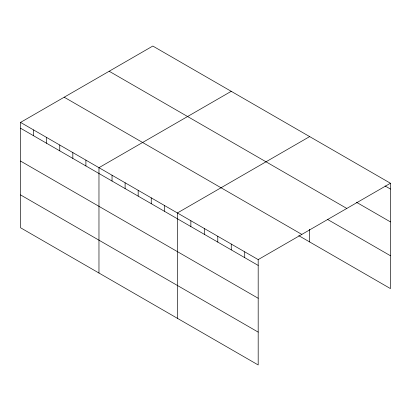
<?xml version="1.0" encoding="UTF-8"?>
<svg xmlns="http://www.w3.org/2000/svg" width="411" height="411" viewBox="0 0 411 411"><rect width="100%" height="100%" fill="white"/><g stroke="black" fill="none" stroke-linecap="round" stroke-linejoin="round"><path stroke-width="0.62" d="M20.55 122.406L258.185 259.608L258.185 364.953L20.55 227.756L20.55 122.406L152.815 46.047L390.45 183.244L390.45 288.594L298.761 235.657M231.234 91.324L98.969 167.683L98.969 273.027M309.653 136.596L177.393 212.96L177.393 318.304M258.185 259.608L390.45 183.244M385.066 185.947L390.45 189.06M356.517 202.31L390.45 221.904M109.167 71.247L346.802 208.444M327.428 219.361L390.45 255.745M64.198 97.207L301.833 234.409M20.55 128.222L258.185 265.419M20.55 161.066L258.185 298.268M20.55 194.906L258.185 332.109M309.653 229.312L309.653 241.945M244.72 251.83L244.72 257.646M231.254 244.057L231.254 249.873M217.789 236.284L217.789 242.094M204.324 228.511L204.324 234.321M190.858 220.733L190.858 226.548M164.323 205.413L164.323 211.228M151.248 197.866L151.248 203.681M138.178 190.324L138.178 196.134M125.108 182.777L125.108 188.587M112.039 175.23L112.039 181.04M85.899 160.136L85.899 165.952M72.829 152.594L72.829 158.405M59.759 145.047L59.759 150.858M46.69 137.5L46.69 143.311M33.62 129.953L33.62 135.769"/></g></svg>
